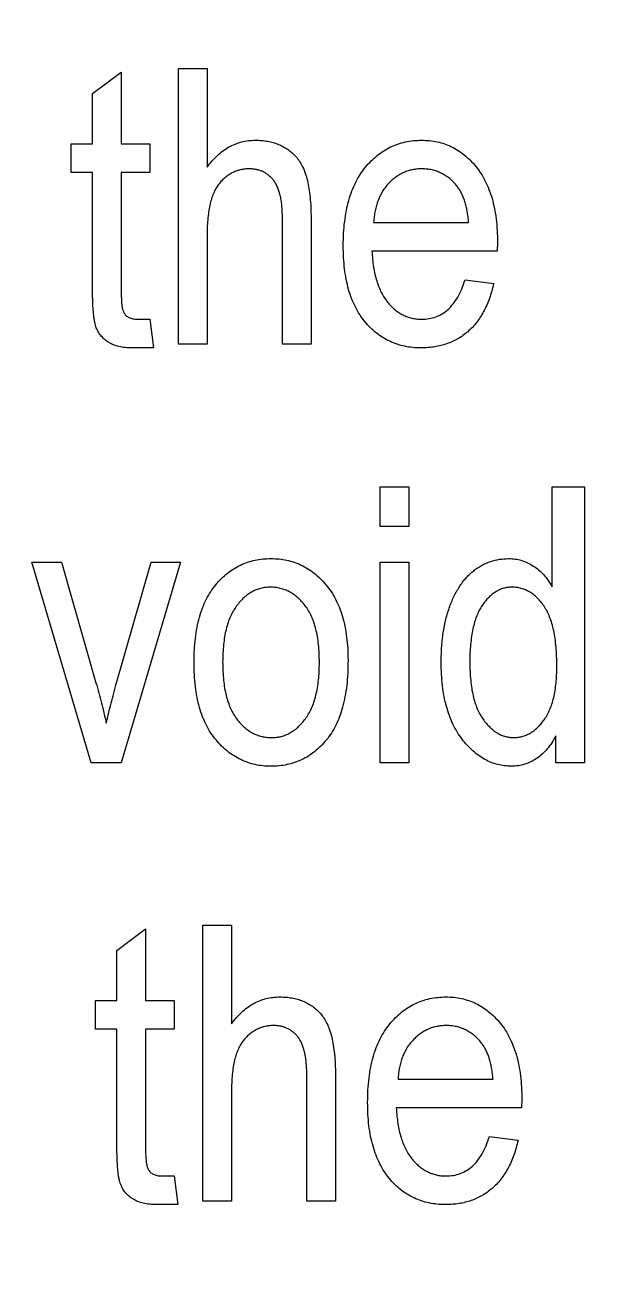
# Model space of a CAD drawing. Header units: millimetres. Extents: x -34 to 34, y -34 to 34.
# Drawn here: x -4.21 to -0.51, y -9.38 to -1.17 of the extents above; entities that cross this region are included whole.
import ezdxf

# ---------------------------------------------------------------- set-up
doc = ezdxf.new("R2010")
doc.units = ezdxf.units.MM

msp = doc.modelspace()

# ---------------------------------------------------------------- linework, layer by layer
at = {"color": 7, "linetype": 'Continuous', "lineweight": 25}
for p, q in [((-3.2097, -3.2537), (-3.2097, -1.4558)), ((-3.2097, -1.4558), (-3.0229, -1.4558)), ((-3.0229, -1.4558), (-3.0229, -2.0986)), ((-3.7701, -1.6193), (-3.5833, -1.4792)), ((-3.5833, -1.4792), (-3.5833, -1.9462)), ((-3.7701, -1.9462), (-3.7701, -1.6193)), ((-3.9101, -2.1329), (-3.9101, -1.9462)), ((-3.9101, -1.9462), (-3.7701, -1.9462)), ((-3.5833, -1.9462), (-3.3965, -1.9462)), ((-3.3965, -1.9462), (-3.3965, -2.1329)), ((-3.7701, -2.1329), (-3.9101, -2.1329)), ((-3.7701, -2.8797), (-3.7701, -2.1329)), ((-3.3965, -2.1329), (-3.5833, -2.1329)), ((-3.5833, -2.1329), (-3.5833, -2.9071)), ((-2.5326, -3.2537), (-2.5326, -2.4266)), ((-2.3458, -2.4288), (-2.3458, -3.2537)), ((-1.9376, -2.4598), (-1.3185, -2.4598)), ((-3.0229, -2.5397), (-3.0229, -3.2537)), ((-1.1306, -2.589), (-1.1317, -2.6466)), ((-1.1317, -2.6466), (-1.9489, -2.6466)), ((-1.3418, -2.8334), (-1.155, -2.8567)), ((-3.4778, -3.0902), (-3.3965, -3.0902)), ((-3.3965, -3.0902), (-3.3731, -3.277)), ((-3.3731, -3.277), (-3.5114, -3.277)), ((-3.0229, -3.2537), (-3.2097, -3.2537)), ((-2.3458, -3.2537), (-2.5326, -3.2537)), ((-1.8944, -4.4405), (-1.8944, -4.1836)), ((-1.8944, -4.1836), (-1.7076, -4.1836)), ((-1.7076, -4.1836), (-1.7076, -4.4405)), ((-0.7737, -4.8348), (-0.7737, -4.1836)), ((-0.7737, -4.1836), (-0.5636, -4.1836)), ((-0.5636, -4.1836), (-0.5636, -5.9815)), ((-1.7076, -4.4405), (-1.8944, -4.4405)), ((-3.778, -5.9815), (-4.1654, -4.6739)), ((-4.1654, -4.6739), (-3.9724, -4.6739)), ((-3.9724, -4.6739), (-3.7477, -5.4601)), ((-3.6171, -5.4751), (-3.3887, -4.6739)), ((-3.1957, -4.6739), (-3.5832, -5.9815)), ((-3.3887, -4.6739), (-3.1957, -4.6739)), ((-1.8944, -5.9815), (-1.8944, -4.6739)), ((-1.8944, -4.6739), (-1.7076, -4.6739)), ((-1.7076, -4.6739), (-1.7076, -5.9815)), ((-0.7504, -5.9815), (-0.7504, -5.806)), ((-3.5832, -5.9815), (-3.778, -5.9815)), ((-1.7076, -5.9815), (-1.8944, -5.9815)), ((-0.5636, -5.9815), (-0.7504, -5.9815)), ((-3.0509, -8.8396), (-3.0509, -7.0418)), ((-3.0509, -7.0418), (-2.8641, -7.0418)), ((-2.8641, -7.0418), (-2.8641, -7.6846)), ((-3.6112, -7.2052), (-3.4244, -7.0651)), ((-3.4244, -7.0651), (-3.4244, -7.5321)), ((-3.6112, -7.5321), (-3.6112, -7.2052)), ((-3.7513, -7.7189), (-3.7513, -7.5321)), ((-3.7513, -7.5321), (-3.6112, -7.5321)), ((-3.4244, -7.5321), (-3.2377, -7.5321)), ((-3.2377, -7.5321), (-3.2377, -7.7189)), ((-3.6112, -7.7189), (-3.7513, -7.7189)), ((-3.6112, -8.4656), (-3.6112, -7.7189)), ((-3.2377, -7.7189), (-3.4244, -7.7189)), ((-3.4244, -7.7189), (-3.4244, -8.493)), ((-2.3738, -8.8396), (-2.3738, -8.0125)), ((-2.187, -8.0147), (-2.187, -8.8396)), ((-1.7788, -8.0457), (-1.1597, -8.0457)), ((-2.8641, -8.1256), (-2.8641, -8.8396)), ((-0.9718, -8.1749), (-0.9729, -8.2325)), ((-0.9729, -8.2325), (-1.7901, -8.2325)), ((-1.183, -8.4193), (-0.9962, -8.4427)), ((-3.319, -8.6761), (-3.2377, -8.6761)), ((-3.2377, -8.6761), (-3.2143, -8.8629)), ((-3.2143, -8.8629), (-3.3526, -8.8629)), ((-2.8641, -8.8396), (-3.0509, -8.8396)), ((-2.187, -8.8396), (-2.3738, -8.8396))]:
    msp.add_line(p, q, dxfattribs=at)
at = {"color": 7, "linetype": 'Continuous'}
msp.add_circle((0, 0), 34, dxfattribs=at)
at = {"color": 7, "linetype": 'Continuous', "lineweight": 25}
for points, knots in [([(-3.0229, -2.0986), (-3.0124, -2.0847), (-2.9918, -2.0576), (-2.9574, -2.0215), (-2.9206, -1.9914), (-2.8821, -1.9662), (-2.8413, -1.9468), (-2.7986, -1.9327), (-2.7536, -1.9246), (-2.7229, -1.9234), (-2.7073, -1.9228)], [0, 0, 0, 0, 0.139469, 0.271137, 0.396529, 0.517824, 0.63709, 0.755446, 0.875647, 1, 1, 1, 1]), ([(-2.7073, -1.9228), (-2.6937, -1.9232), (-2.6672, -1.9238), (-2.6285, -1.9291), (-2.5919, -1.9374), (-2.5574, -1.949), (-2.5253, -1.9646), (-2.4955, -1.9835), (-2.4677, -2.0058), (-2.4419, -2.0313), (-2.4189, -2.0618), (-2.3992, -2.0977), (-2.3825, -2.1392), (-2.3688, -2.1864), (-2.3583, -2.2391), (-2.3514, -2.2975), (-2.3464, -2.3612), (-2.346, -2.4057), (-2.3458, -2.4288)], [0, 0, 0, 0, 0.057444, 0.11172, 0.164296, 0.215175, 0.264674, 0.314426, 0.363638, 0.414362, 0.467035, 0.523919, 0.586431, 0.655337, 0.730601, 0.812712, 0.902626, 1, 1, 1, 1]), ([(-2.1357, -2.6108), (-2.1353, -2.5837), (-2.1346, -2.5309), (-2.1275, -2.4543), (-2.1164, -2.3826), (-2.1009, -2.3159), (-2.0803, -2.2543), (-2.0556, -2.1975), (-2.0263, -2.1455), (-1.9924, -2.0988), (-1.9548, -2.0577), (-1.9149, -2.0217), (-1.8726, -1.9909), (-1.8276, -1.9662), (-1.7804, -1.9465), (-1.7306, -1.9327), (-1.6785, -1.9246), (-1.643, -1.9234), (-1.6249, -1.9228)], [0, 0, 0, 0, 0.084514, 0.164397, 0.239575, 0.310424, 0.377514, 0.441638, 0.503055, 0.562996, 0.620921, 0.676452, 0.730182, 0.783428, 0.835913, 0.88941, 0.943848, 1, 1, 1, 1]), ([(-1.6249, -1.9228), (-1.6076, -1.9233), (-1.5736, -1.9241), (-1.5236, -1.9324), (-1.4759, -1.946), (-1.4303, -1.9647), (-1.387, -1.9888), (-1.3463, -2.0189), (-1.3074, -2.0537), (-1.271, -2.0938), (-1.2378, -2.139), (-1.2088, -2.1892), (-1.1849, -2.2445), (-1.1646, -2.3041), (-1.1497, -2.3686), (-1.1382, -2.4378), (-1.1318, -2.5119), (-1.131, -2.5628), (-1.1306, -2.589)], [0, 0, 0, 0, 0.05571, 0.1096942, 0.1626575, 0.2151959, 0.2681752, 0.3220198, 0.377796, 0.4360484, 0.496318, 0.558287, 0.6225024, 0.6899117, 0.7608135, 0.8358625, 0.9157198, 1, 1, 1, 1]), ([(-2.75, -2.1096), (-2.7593, -2.1099), (-2.7777, -2.1105), (-2.8047, -2.1147), (-2.8304, -2.1228), (-2.8555, -2.1328), (-2.8791, -2.1466), (-2.9021, -2.1626), (-2.9235, -2.1822), (-2.9442, -2.2045), (-2.9632, -2.2307), (-2.9789, -2.2617), (-2.993, -2.2968), (-3.0036, -2.3367), (-3.0124, -2.3809), (-3.0183, -2.4298), (-3.0226, -2.4832), (-3.0228, -2.5204), (-3.0229, -2.5397)], [0, 0, 0, 0, 0.04841, 0.096097, 0.142584, 0.189362, 0.236938, 0.285298, 0.335747, 0.38842, 0.444027, 0.504346, 0.570021, 0.641321, 0.719788, 0.805709, 0.898842, 1, 1, 1, 1]), ([(-2.5326, -2.4266), (-2.5326, -2.413), (-2.5327, -2.3867), (-2.536, -2.3487), (-2.5399, -2.3137), (-2.5468, -2.2817), (-2.5545, -2.2526), (-2.5642, -2.2263), (-2.5766, -2.2036), (-2.5899, -2.1833), (-2.6051, -2.1659), (-2.622, -2.151), (-2.6399, -2.1381), (-2.6591, -2.1272), (-2.6799, -2.1193), (-2.7022, -2.114), (-2.7256, -2.11), (-2.7417, -2.1097), (-2.75, -2.1096)], [0, 0, 0, 0, 0.09359, 0.180738, 0.261569, 0.335796, 0.405117, 0.468581, 0.527262, 0.582644, 0.634754, 0.686237, 0.736547, 0.786292, 0.837339, 0.889011, 0.943131, 1, 1, 1, 1]), ([(-1.6242, -2.1096), (-1.6345, -2.1099), (-1.655, -2.1104), (-1.685, -2.1147), (-1.7137, -2.1228), (-1.7416, -2.1326), (-1.7678, -2.1465), (-1.7934, -2.1625), (-1.8174, -2.1821), (-1.8403, -2.2042), (-1.8614, -2.2288), (-1.8797, -2.2558), (-1.8958, -2.2846), (-1.9095, -2.3156), (-1.9203, -2.3488), (-1.9285, -2.3841), (-1.935, -2.4212), (-1.9367, -2.4468), (-1.9376, -2.4598)], [0, 0, 0, 0, 0.059496, 0.117439, 0.173917, 0.230546, 0.287144, 0.344361, 0.403544, 0.464857, 0.527346, 0.58921, 0.652435, 0.71661, 0.783604, 0.852624, 0.924924, 1, 1, 1, 1]), ([(-1.3936, -2.2234), (-1.4013, -2.2144), (-1.4162, -2.1967), (-1.441, -2.1731), (-1.468, -2.1538), (-1.4961, -2.1374), (-1.526, -2.1251), (-1.5572, -2.1157), (-1.5902, -2.1107), (-1.6128, -2.11), (-1.6242, -2.1096)], [0, 0, 0, 0, 0.132804, 0.260544, 0.383948, 0.505265, 0.625434, 0.746635, 0.871231, 1, 1, 1, 1]), ([(-1.3185, -2.4598), (-1.3197, -2.447), (-1.322, -2.4222), (-1.3276, -2.3863), (-1.3342, -2.3529), (-1.3432, -2.322), (-1.3532, -2.2936), (-1.3651, -2.2678), (-1.3779, -2.2442), (-1.3885, -2.2302), (-1.3936, -2.2234)], [0, 0, 0, 0, 0.153117, 0.296903, 0.433148, 0.55985, 0.680043, 0.79167, 0.898167, 1, 1, 1, 1]), ([(-1.6268, -3.277), (-1.6453, -3.2766), (-1.6816, -3.2757), (-1.7348, -3.2674), (-1.7854, -3.2541), (-1.8329, -3.2347), (-1.8779, -3.2107), (-1.9204, -3.1812), (-1.9597, -3.146), (-1.9964, -3.1058), (-2.0293, -3.0604), (-2.0577, -3.01), (-2.0823, -2.9552), (-2.1018, -2.8953), (-2.1171, -2.8309), (-2.1279, -2.7617), (-2.1345, -2.6878), (-2.1353, -2.637), (-2.1357, -2.6108)], [0, 0, 0, 0, 0.058734, 0.115345, 0.170494, 0.224181, 0.278063, 0.332137, 0.387914, 0.445297, 0.504439, 0.565292, 0.628705, 0.694986, 0.764829, 0.838697, 0.916978, 1, 1, 1, 1]), ([(-1.9489, -2.6466), (-1.9478, -2.6644), (-1.9456, -2.6989), (-1.9388, -2.7489), (-1.9305, -2.7958), (-1.9185, -2.8389), (-1.9049, -2.8789), (-1.8884, -2.9156), (-1.8696, -2.949), (-1.8478, -2.9786), (-1.8246, -3.0049), (-1.7997, -3.0276), (-1.7736, -3.0467), (-1.7465, -3.0625), (-1.7182, -3.0752), (-1.6885, -3.0839), (-1.6575, -3.0891), (-1.6364, -3.0899), (-1.6257, -3.0902)], [0, 0, 0, 0, 0.087615, 0.170302, 0.248233, 0.321396, 0.390473, 0.456094, 0.518813, 0.578779, 0.636426, 0.691492, 0.744156, 0.795371, 0.845741, 0.896295, 0.947255, 1, 1, 1, 1]), ([(-1.155, -2.8567), (-1.1591, -2.8736), (-1.167, -2.9066), (-1.1824, -2.9539), (-1.1998, -2.9983), (-1.2199, -3.0392), (-1.2423, -3.077), (-1.2666, -3.1119), (-1.2937, -3.1435), (-1.3234, -3.1715), (-1.3548, -3.1964), (-1.3883, -3.2182), (-1.4236, -3.2364), (-1.4608, -3.251), (-1.4996, -3.2627), (-1.5403, -3.2712), (-1.583, -3.2758), (-1.612, -3.2766), (-1.6268, -3.277)], [0, 0, 0, 0, 0.075174, 0.14731, 0.216045, 0.281929, 0.345137, 0.40652, 0.466426, 0.525438, 0.583328, 0.640593, 0.698215, 0.755575, 0.814041, 0.873896, 0.936055, 1, 1, 1, 1]), ([(-1.6257, -3.0902), (-1.6093, -3.0895), (-1.5773, -3.0881), (-1.5313, -3.0756), (-1.4892, -3.0552), (-1.4511, -3.0266), (-1.4173, -2.9897), (-1.3878, -2.9448), (-1.3617, -2.8923), (-1.3486, -2.8536), (-1.3418, -2.8334)], [0, 0, 0, 0, 0.118665, 0.231916, 0.342835, 0.456337, 0.575618, 0.704131, 0.845043, 1, 1, 1, 1]), ([(-3.5114, -3.277), (-3.5268, -3.2767), (-3.5561, -3.2762), (-3.5976, -3.2684), (-3.635, -3.2577), (-3.6672, -3.2409), (-3.6944, -3.2202), (-3.7176, -3.1964), (-3.7355, -3.1684), (-3.7472, -3.1424), (-3.7538, -3.1183), (-3.758, -3.0959), (-3.7622, -3.0697), (-3.7647, -3.0393), (-3.7675, -3.0051), (-3.7686, -2.9669), (-3.7699, -2.9247), (-3.77, -2.8952), (-3.7701, -2.8797)], [0, 0, 0, 0, 0.082978, 0.158466, 0.227964, 0.292396, 0.353441, 0.412531, 0.471462, 0.531841, 0.565997, 0.606892, 0.654804, 0.709656, 0.771661, 0.840124, 0.916455, 1, 1, 1, 1]), ([(-3.5833, -2.9071), (-3.5831, -2.9234), (-3.5827, -2.9529), (-3.58, -2.9922), (-3.5759, -3.0225), (-3.5695, -3.0386), (-3.5669, -3.0453)], [0, 0, 0, 0, 0.349051, 0.631075, 0.845143, 1, 1, 1, 1]), ([(-3.5669, -3.0453), (-3.5624, -3.0523), (-3.5536, -3.0661), (-3.5324, -3.0803), (-3.5067, -3.0888), (-3.4879, -3.0897), (-3.4778, -3.0902)], [0, 0, 0, 0, 0.23382, 0.463567, 0.713334, 1, 1, 1, 1]), ([(-3.1086, -5.3277), (-3.1081, -5.3006), (-3.1073, -5.2479), (-3.1009, -5.1716), (-3.0894, -5.1005), (-3.0746, -5.0343), (-3.0543, -4.9733), (-3.0301, -4.9173), (-3.0011, -4.8665), (-2.9678, -4.8211), (-2.9309, -4.7811), (-2.8918, -4.746), (-2.8499, -4.7168), (-2.8059, -4.6924), (-2.7595, -4.6737), (-2.7107, -4.6602), (-2.6594, -4.6519), (-2.6243, -4.6511), (-2.6066, -4.6506)], [0, 0, 0, 0, 0.0857885, 0.1664595, 0.2420111, 0.3134663, 0.3807164, 0.4449487, 0.5060989, 0.5652478, 0.6226765, 0.6777026, 0.7312604, 0.7839272, 0.8362008, 0.88929, 0.9437894, 1, 1, 1, 1]), ([(-2.6066, -4.6506), (-2.589, -4.651), (-2.5546, -4.6519), (-2.504, -4.6602), (-2.4558, -4.6738), (-2.4094, -4.6923), (-2.3658, -4.7169), (-2.3239, -4.746), (-2.2847, -4.7812), (-2.2477, -4.8211), (-2.2134, -4.866), (-2.1845, -4.9163), (-2.1593, -4.9711), (-2.1396, -5.0307), (-2.1239, -5.0949), (-2.1127, -5.1638), (-2.1056, -5.2374), (-2.1049, -5.2882), (-2.1046, -5.3142)], [0, 0, 0, 0, 0.0562995, 0.1104844, 0.1640181, 0.2170998, 0.2702389, 0.3246247, 0.3805014, 0.4390827, 0.4992994, 0.5612524, 0.625211, 0.6923896, 0.7627612, 0.8371679, 0.9163986, 1, 1, 1, 1]), ([(-1.4975, -5.3277), (-1.4972, -5.3097), (-1.4967, -5.2743), (-1.4944, -5.2222), (-1.4895, -5.1722), (-1.483, -5.1243), (-1.4746, -5.0786), (-1.4645, -5.0348), (-1.4525, -4.9932), (-1.4385, -4.9538), (-1.4233, -4.9166), (-1.4065, -4.8817), (-1.3882, -4.8495), (-1.3695, -4.8193), (-1.3488, -4.7921), (-1.3269, -4.7673), (-1.3041, -4.7446), (-1.272, -4.7185), (-1.2295, -4.6914), (-1.175, -4.6678), (-1.1175, -4.6533), (-1.0782, -4.6515), (-1.0583, -4.6506)], [0, 0, 0, 0, 0.060005, 0.11804, 0.173822, 0.227423, 0.278942, 0.328892, 0.376999, 0.423408, 0.468122, 0.510907, 0.552287, 0.591646, 0.629263, 0.666023, 0.701853, 0.73642, 0.803666, 0.869027, 0.933718, 1, 1, 1, 1]), ([(-1.0583, -4.6506), (-1.044, -4.6511), (-1.0156, -4.6522), (-0.974, -4.6616), (-0.9342, -4.6772), (-0.8962, -4.6985), (-0.8605, -4.7251), (-0.8277, -4.7569), (-0.7983, -4.7935), (-0.782, -4.8209), (-0.7737, -4.8348)], [0, 0, 0, 0, 0.120225, 0.238871, 0.357668, 0.479745, 0.605022, 0.7319, 0.863186, 1, 1, 1, 1]), ([(-2.6113, -4.8374), (-2.6219, -4.8377), (-2.6428, -4.8383), (-2.6734, -4.8445), (-2.7028, -4.854), (-2.7312, -4.8672), (-2.7583, -4.8845), (-2.7839, -4.9059), (-2.8084, -4.9309), (-2.8319, -4.9593), (-2.8529, -4.9919), (-2.8717, -5.0283), (-2.8873, -5.0687), (-2.9, -5.1129), (-2.9098, -5.1609), (-2.9165, -5.2129), (-2.921, -5.2686), (-2.9215, -5.3071), (-2.9218, -5.327)], [0, 0, 0, 0, 0.049208, 0.096939, 0.14444, 0.192437, 0.241939, 0.293272, 0.347178, 0.404151, 0.464138, 0.527023, 0.593715, 0.664842, 0.74037, 0.821268, 0.90793, 1, 1, 1, 1]), ([(-2.2914, -5.327), (-2.2916, -5.307), (-2.2921, -5.2684), (-2.2967, -5.2125), (-2.3032, -5.1604), (-2.3136, -5.1124), (-2.3261, -5.0681), (-2.3424, -5.0279), (-2.3606, -4.9912), (-2.3825, -4.9589), (-2.4062, -4.9305), (-2.4313, -4.9055), (-2.4578, -4.8845), (-2.4856, -4.8671), (-2.5152, -4.8539), (-2.546, -4.8444), (-2.5782, -4.8383), (-2.6002, -4.8377), (-2.6113, -4.8374)], [0, 0, 0, 0, 0.091482, 0.177065, 0.256957, 0.332205, 0.401911, 0.467978, 0.530577, 0.589659, 0.646279, 0.700302, 0.751512, 0.801343, 0.850264, 0.899299, 0.949177, 1, 1, 1, 1]), ([(-1.0367, -4.8374), (-1.046, -4.8377), (-1.0643, -4.8384), (-1.0913, -4.844), (-1.117, -4.8537), (-1.1419, -4.8666), (-1.1655, -4.8837), (-1.1888, -4.904), (-1.21, -4.929), (-1.2311, -4.9566), (-1.2502, -4.9885), (-1.2664, -5.0248), (-1.2803, -5.0652), (-1.2914, -5.1098), (-1.3002, -5.1586), (-1.3061, -5.2116), (-1.3104, -5.2688), (-1.3106, -5.3084), (-1.3107, -5.3288)], [0, 0, 0, 0, 0.044591, 0.088223, 0.13194, 0.176196, 0.222816, 0.272165, 0.324432, 0.38005, 0.43939, 0.503057, 0.571192, 0.644888, 0.724012, 0.809485, 0.901627, 1, 1, 1, 1]), ([(-0.7434, -5.3529), (-0.7438, -5.3312), (-0.7444, -5.2895), (-0.7478, -5.2291), (-0.7544, -5.1732), (-0.7634, -5.1217), (-0.7748, -5.0748), (-0.7896, -5.0327), (-0.8061, -4.9946), (-0.8259, -4.9614), (-0.8477, -4.9325), (-0.8703, -4.9069), (-0.8946, -4.8853), (-0.9205, -4.8681), (-0.9475, -4.8542), (-0.976, -4.8444), (-1.006, -4.8383), (-1.0264, -4.8377), (-1.0367, -4.8374)], [0, 0, 0, 0, 0.098369, 0.189698, 0.274813, 0.35393, 0.426826, 0.494097, 0.556421, 0.614884, 0.66936, 0.720612, 0.769936, 0.816519, 0.861736, 0.90734, 0.952957, 1, 1, 1, 1]), ([(-2.6066, -6.0048), (-2.6241, -6.0044), (-2.6588, -6.0035), (-2.7096, -5.9952), (-2.7582, -5.9817), (-2.8044, -5.9625), (-2.8484, -5.9384), (-2.8901, -5.9088), (-2.9294, -5.8737), (-2.9663, -5.8335), (-3.0001, -5.7881), (-3.0292, -5.7372), (-3.0537, -5.6811), (-3.074, -5.6202), (-3.0897, -5.5542), (-3.1002, -5.4831), (-3.1075, -5.4071), (-3.1082, -5.3547), (-3.1086, -5.3277)], [0, 0, 0, 0, 0.0555166, 0.1097085, 0.1624978, 0.2149871, 0.2677243, 0.3210391, 0.3766823, 0.4341879, 0.4936446, 0.5554023, 0.619368, 0.6871951, 0.7584593, 0.8340522, 0.9144817, 1, 1, 1, 1]), ([(-2.9218, -5.327), (-2.9215, -5.347), (-2.921, -5.3859), (-2.9164, -5.4422), (-2.9099, -5.4945), (-2.8995, -5.5427), (-2.887, -5.5873), (-2.871, -5.6277), (-2.8523, -5.6643), (-2.8308, -5.6968), (-2.807, -5.7253), (-2.7817, -5.7499), (-2.7553, -5.7709), (-2.7275, -5.7883), (-2.698, -5.8015), (-2.6671, -5.811), (-2.6349, -5.8171), (-2.6129, -5.8177), (-2.6018, -5.818)], [0, 0, 0, 0, 0.091829, 0.17777, 0.25803, 0.333106, 0.403186, 0.469619, 0.531579, 0.590989, 0.647479, 0.700989, 0.752082, 0.801798, 0.850607, 0.89953, 0.949294, 1, 1, 1, 1]), ([(-2.1046, -5.3142), (-2.105, -5.3424), (-2.1058, -5.397), (-2.1122, -5.4761), (-2.1236, -5.5496), (-2.1385, -5.6177), (-2.1588, -5.68), (-2.1826, -5.7371), (-2.2116, -5.7885), (-2.2449, -5.8341), (-2.2815, -5.8744), (-2.3206, -5.9094), (-2.3625, -5.9386), (-2.4065, -5.9631), (-2.4532, -5.9816), (-2.5021, -5.9953), (-2.5535, -6.0035), (-2.5887, -6.0044), (-2.6066, -6.0048)], [0, 0, 0, 0, 0.088003, 0.170193, 0.247313, 0.319619, 0.387372, 0.451254, 0.51221, 0.57084, 0.627211, 0.68147, 0.73428, 0.786212, 0.838108, 0.890456, 0.944195, 1, 1, 1, 1]), ([(-2.6018, -5.818), (-2.5913, -5.8177), (-2.5706, -5.8171), (-2.5402, -5.811), (-2.5108, -5.8014), (-2.4828, -5.7879), (-2.4559, -5.7703), (-2.4298, -5.7496), (-2.4054, -5.7244), (-2.3821, -5.6956), (-2.3604, -5.6632), (-2.3418, -5.6264), (-2.3262, -5.5858), (-2.3136, -5.5414), (-2.3031, -5.4933), (-2.2967, -5.4412), (-2.2921, -5.3853), (-2.2916, -5.3468), (-2.2914, -5.327)], [0, 0, 0, 0, 0.0485861, 0.0962602, 0.1431675, 0.1913493, 0.2403169, 0.291669, 0.3455099, 0.4028526, 0.4630769, 0.5263885, 0.5935262, 0.6645681, 0.7401213, 0.8214825, 0.9080399, 1, 1, 1, 1]), ([(-1.0393, -6.0048), (-1.0545, -6.0042), (-1.0847, -6.003), (-1.1293, -5.9948), (-1.1724, -5.9809), (-1.2136, -5.9609), (-1.2534, -5.9358), (-1.2916, -5.9053), (-1.328, -5.8689), (-1.3626, -5.8274), (-1.3943, -5.7808), (-1.4222, -5.7295), (-1.4453, -5.6733), (-1.4648, -5.613), (-1.4796, -5.548), (-1.4901, -5.4787), (-1.4963, -5.4047), (-1.4971, -5.3539), (-1.4975, -5.3277)], [0, 0, 0, 0, 0.050279, 0.099647, 0.149027, 0.1993, 0.250531, 0.303943, 0.360428, 0.419996, 0.482122, 0.546067, 0.61264, 0.682206, 0.755138, 0.83229, 0.913662, 1, 1, 1, 1]), ([(-1.3107, -5.3288), (-1.3104, -5.3489), (-1.3099, -5.3877), (-1.3058, -5.4439), (-1.2995, -5.496), (-1.29, -5.5442), (-1.2781, -5.5886), (-1.2631, -5.6288), (-1.2457, -5.6652), (-1.2256, -5.6974), (-1.2036, -5.7255), (-1.1806, -5.7502), (-1.1566, -5.771), (-1.1317, -5.788), (-1.1063, -5.802), (-1.0792, -5.8107), (-1.0518, -5.8171), (-1.033, -5.8177), (-1.0236, -5.818)], [0, 0, 0, 0, 0.095848, 0.185509, 0.268632, 0.346761, 0.419596, 0.487769, 0.551663, 0.611927, 0.668616, 0.722024, 0.772668, 0.819864, 0.865845, 0.910655, 0.95519, 1, 1, 1, 1]), ([(-1.0236, -5.818), (-1.0143, -5.8177), (-0.9959, -5.817), (-0.9686, -5.8113), (-0.9424, -5.8021), (-0.917, -5.7896), (-0.8931, -5.7728), (-0.8694, -5.7531), (-0.8474, -5.7292), (-0.8262, -5.7021), (-0.8062, -5.6716), (-0.7898, -5.6366), (-0.7749, -5.5985), (-0.7635, -5.5563), (-0.7544, -5.5106), (-0.7479, -5.4613), (-0.7444, -5.4083), (-0.7438, -5.3717), (-0.7434, -5.3529)], [0, 0, 0, 0, 0.046133, 0.091867, 0.138032, 0.184082, 0.232466, 0.283186, 0.337179, 0.394129, 0.454614, 0.518547, 0.586039, 0.658342, 0.735554, 0.818048, 0.906084, 1, 1, 1, 1]), ([(-3.7477, -5.4601), (-3.7353, -5.5043), (-3.7107, -5.5919), (-3.6906, -5.6806), (-3.6806, -5.7246)], [0, 0, 0, 0, 0.504245, 1, 1, 1, 1]), ([(-3.6806, -5.7246), (-3.6765, -5.7064), (-3.668, -5.6681), (-3.6533, -5.6082), (-3.6361, -5.5433), (-3.6236, -5.4984), (-3.6171, -5.4751)], [0, 0, 0, 0, 0.217887, 0.457027, 0.717832, 1, 1, 1, 1]), ([(-0.7504, -5.806), (-0.7586, -5.8214), (-0.7746, -5.8515), (-0.8047, -5.8914), (-0.8375, -5.9263), (-0.8741, -5.9546), (-0.9129, -5.9772), (-0.9536, -5.993), (-0.9959, -6.0029), (-1.0248, -6.0042), (-1.0393, -6.0048)], [0, 0, 0, 0, 0.141749, 0.275653, 0.403974, 0.529025, 0.649615, 0.766072, 0.882327, 1, 1, 1, 1]), ([(-2.8641, -7.6846), (-2.8535, -7.6706), (-2.833, -7.6435), (-2.7986, -7.6074), (-2.7617, -7.5773), (-2.7233, -7.5521), (-2.6825, -7.5327), (-2.6398, -7.5186), (-2.5948, -7.5105), (-2.5641, -7.5093), (-2.5485, -7.5087)], [0, 0, 0, 0, 0.1394694, 0.2711371, 0.3965288, 0.5178236, 0.63709, 0.7554465, 0.8756473, 1, 1, 1, 1]), ([(-2.5485, -7.5087), (-2.5349, -7.5091), (-2.5084, -7.5098), (-2.4696, -7.515), (-2.4331, -7.5234), (-2.3986, -7.5349), (-2.3665, -7.5505), (-2.3367, -7.5694), (-2.3089, -7.5917), (-2.283, -7.6172), (-2.2601, -7.6477), (-2.2404, -7.6836), (-2.2237, -7.7252), (-2.21, -7.7723), (-2.1995, -7.8251), (-2.1926, -7.8834), (-2.1876, -7.9472), (-2.1872, -7.9916), (-2.187, -8.0147)], [0, 0, 0, 0, 0.057444, 0.11172, 0.164296, 0.215175, 0.264674, 0.314426, 0.363638, 0.414362, 0.467035, 0.523919, 0.586431, 0.655337, 0.730601, 0.812712, 0.902626, 1, 1, 1, 1]), ([(-1.9769, -8.1968), (-1.9765, -8.1696), (-1.9758, -8.1169), (-1.9687, -8.0402), (-1.9575, -7.9685), (-1.9421, -7.9018), (-1.9215, -7.8402), (-1.8968, -7.7834), (-1.8675, -7.7314), (-1.8336, -7.6848), (-1.796, -7.6436), (-1.7561, -7.6076), (-1.7138, -7.5768), (-1.6688, -7.5522), (-1.6216, -7.5324), (-1.5718, -7.5186), (-1.5196, -7.5105), (-1.4841, -7.5093), (-1.4661, -7.5087)], [0, 0, 0, 0, 0.084514, 0.164397, 0.239575, 0.310424, 0.377514, 0.441638, 0.503055, 0.562996, 0.620921, 0.676452, 0.730182, 0.783428, 0.835913, 0.88941, 0.943848, 1, 1, 1, 1]), ([(-1.4661, -7.5087), (-1.4488, -7.5092), (-1.4147, -7.5101), (-1.3648, -7.5183), (-1.3171, -7.5319), (-1.2715, -7.5506), (-1.2282, -7.5748), (-1.1875, -7.6048), (-1.1486, -7.6396), (-1.1122, -7.6797), (-1.079, -7.7249), (-1.05, -7.7752), (-1.0261, -7.8304), (-1.0058, -7.89), (-0.9909, -7.9546), (-0.9794, -8.0238), (-0.973, -8.0978), (-0.9722, -8.1487), (-0.9718, -8.1749)], [0, 0, 0, 0, 0.05571, 0.109694, 0.162658, 0.215196, 0.268175, 0.32202, 0.377796, 0.436048, 0.496318, 0.558287, 0.622502, 0.689912, 0.760814, 0.835862, 0.91572, 1, 1, 1, 1]), ([(-2.5912, -7.6955), (-2.6005, -7.6958), (-2.6188, -7.6964), (-2.6459, -7.7007), (-2.6716, -7.7087), (-2.6967, -7.7187), (-2.7203, -7.7325), (-2.7433, -7.7485), (-2.7647, -7.7681), (-2.7854, -7.7904), (-2.8044, -7.8166), (-2.8201, -7.8476), (-2.8342, -7.8827), (-2.8448, -7.9226), (-2.8536, -7.9668), (-2.8594, -8.0157), (-2.8638, -8.0691), (-2.864, -8.1063), (-2.8641, -8.1256)], [0, 0, 0, 0, 0.04841, 0.096097, 0.142584, 0.189362, 0.236938, 0.285298, 0.335747, 0.38842, 0.444027, 0.504346, 0.570021, 0.641321, 0.719788, 0.805709, 0.898842, 1, 1, 1, 1]), ([(-2.3738, -8.0125), (-2.3738, -7.9989), (-2.3739, -7.9726), (-2.3772, -7.9346), (-2.3811, -7.8996), (-2.388, -7.8676), (-2.3957, -7.8385), (-2.4054, -7.8123), (-2.4177, -7.7895), (-2.4311, -7.7693), (-2.4463, -7.7518), (-2.4631, -7.7369), (-2.4811, -7.7241), (-2.5003, -7.7132), (-2.5211, -7.7052), (-2.5433, -7.6999), (-2.5667, -7.696), (-2.5829, -7.6957), (-2.5912, -7.6955)], [0, 0, 0, 0, 0.09359, 0.180738, 0.261569, 0.335796, 0.405117, 0.468581, 0.527262, 0.582644, 0.634754, 0.686237, 0.736547, 0.786292, 0.837339, 0.889011, 0.943131, 1, 1, 1, 1]), ([(-1.4654, -7.6955), (-1.4757, -7.6958), (-1.4962, -7.6964), (-1.5262, -7.7007), (-1.5549, -7.7087), (-1.5828, -7.7186), (-1.609, -7.7325), (-1.6346, -7.7485), (-1.6586, -7.768), (-1.6815, -7.7902), (-1.7026, -7.8147), (-1.7209, -7.8418), (-1.737, -7.8705), (-1.7506, -7.9015), (-1.7615, -7.9347), (-1.7697, -7.97), (-1.7762, -8.0071), (-1.7779, -8.0327), (-1.7788, -8.0457)], [0, 0, 0, 0, 0.059496, 0.117439, 0.173917, 0.230546, 0.287144, 0.344361, 0.403544, 0.464857, 0.527346, 0.58921, 0.652435, 0.71661, 0.783604, 0.852624, 0.924924, 1, 1, 1, 1]), ([(-1.2348, -7.8093), (-1.2424, -7.8003), (-1.2574, -7.7826), (-1.2822, -7.759), (-1.3092, -7.7397), (-1.3373, -7.7234), (-1.3672, -7.711), (-1.3984, -7.7016), (-1.4314, -7.6967), (-1.4539, -7.6959), (-1.4654, -7.6955)], [0, 0, 0, 0, 0.1328039, 0.2605443, 0.3839482, 0.5052646, 0.6254342, 0.7466348, 0.8712309, 1, 1, 1, 1]), ([(-1.1597, -8.0457), (-1.1609, -8.033), (-1.1632, -8.0082), (-1.1688, -7.9723), (-1.1754, -7.9388), (-1.1844, -7.9079), (-1.1943, -7.8795), (-1.2063, -7.8537), (-1.2191, -7.8301), (-1.2297, -7.8162), (-1.2348, -7.8093)], [0, 0, 0, 0, 0.153117, 0.296903, 0.433148, 0.55985, 0.680043, 0.79167, 0.898167, 1, 1, 1, 1]), ([(-1.4679, -8.8629), (-1.4864, -8.8625), (-1.5228, -8.8616), (-1.576, -8.8533), (-1.6265, -8.8401), (-1.6741, -8.8206), (-1.7191, -8.7966), (-1.7616, -8.7671), (-1.8009, -8.7319), (-1.8375, -8.6917), (-1.8704, -8.6464), (-1.8988, -8.5959), (-1.9235, -8.5411), (-1.943, -8.4812), (-1.9583, -8.4168), (-1.969, -8.3476), (-1.9757, -8.2738), (-1.9765, -8.2229), (-1.9769, -8.1968)], [0, 0, 0, 0, 0.058734, 0.115345, 0.170494, 0.224181, 0.278063, 0.332137, 0.387914, 0.445297, 0.504439, 0.565292, 0.628705, 0.694986, 0.764829, 0.838697, 0.916978, 1, 1, 1, 1]), ([(-1.7901, -8.2325), (-1.7889, -8.2503), (-1.7868, -8.2849), (-1.78, -8.3349), (-1.7717, -8.3817), (-1.7597, -8.4249), (-1.746, -8.4649), (-1.7296, -8.5015), (-1.7107, -8.5349), (-1.689, -8.5645), (-1.6657, -8.5908), (-1.6409, -8.6135), (-1.6148, -8.6327), (-1.5876, -8.6485), (-1.5593, -8.6611), (-1.5296, -8.6698), (-1.4986, -8.6751), (-1.4776, -8.6758), (-1.4668, -8.6761)], [0, 0, 0, 0, 0.087615, 0.170302, 0.248233, 0.321396, 0.390473, 0.456094, 0.518813, 0.578779, 0.636426, 0.691492, 0.744156, 0.795371, 0.845741, 0.896295, 0.947255, 1, 1, 1, 1]), ([(-0.9962, -8.4427), (-1.0002, -8.4595), (-1.0081, -8.4925), (-1.0236, -8.5399), (-1.041, -8.5842), (-1.0611, -8.6252), (-1.0835, -8.663), (-1.1078, -8.6978), (-1.1349, -8.7294), (-1.1646, -8.7574), (-1.196, -8.7824), (-1.2294, -8.8041), (-1.2648, -8.8223), (-1.302, -8.8369), (-1.3408, -8.8486), (-1.3815, -8.8571), (-1.4242, -8.8617), (-1.4532, -8.8625), (-1.4679, -8.8629)], [0, 0, 0, 0, 0.075174, 0.14731, 0.216045, 0.281929, 0.345137, 0.40652, 0.466426, 0.525438, 0.583328, 0.640593, 0.698215, 0.755575, 0.814041, 0.873896, 0.936055, 1, 1, 1, 1]), ([(-1.4668, -8.6761), (-1.4505, -8.6754), (-1.4185, -8.674), (-1.3725, -8.6616), (-1.3304, -8.6411), (-1.2923, -8.6125), (-1.2585, -8.5757), (-1.229, -8.5307), (-1.2029, -8.4782), (-1.1898, -8.4396), (-1.183, -8.4193)], [0, 0, 0, 0, 0.118665, 0.231916, 0.342835, 0.456337, 0.575618, 0.704131, 0.845043, 1, 1, 1, 1]), ([(-3.3526, -8.8629), (-3.3679, -8.8627), (-3.3973, -8.8621), (-3.4388, -8.8543), (-3.4762, -8.8437), (-3.5084, -8.8269), (-3.5356, -8.8062), (-3.5588, -8.7823), (-3.5767, -8.7544), (-3.5884, -8.7284), (-3.595, -8.7042), (-3.5991, -8.6818), (-3.6034, -8.6556), (-3.6059, -8.6252), (-3.6087, -8.5911), (-3.6098, -8.5528), (-3.6111, -8.5107), (-3.6112, -8.4811), (-3.6112, -8.4656)], [0, 0, 0, 0, 0.082978, 0.158466, 0.227964, 0.292396, 0.353441, 0.412531, 0.471462, 0.531841, 0.565997, 0.606892, 0.654804, 0.709656, 0.771661, 0.840124, 0.916455, 1, 1, 1, 1]), ([(-3.4244, -8.493), (-3.4243, -8.5093), (-3.4239, -8.5388), (-3.4211, -8.5781), (-3.4171, -8.6085), (-3.4107, -8.6245), (-3.408, -8.6313)], [0, 0, 0, 0, 0.349051, 0.631075, 0.845143, 1, 1, 1, 1]), ([(-3.408, -8.6313), (-3.4036, -8.6382), (-3.3948, -8.652), (-3.3736, -8.6662), (-3.3479, -8.6747), (-3.3291, -8.6757), (-3.319, -8.6761)], [0, 0, 0, 0, 0.23382, 0.463567, 0.713334, 1, 1, 1, 1])]:
    msp.add_open_spline(points, degree=3, knots=knots, dxfattribs=at)

doc.saveas('drawing.dxf')
